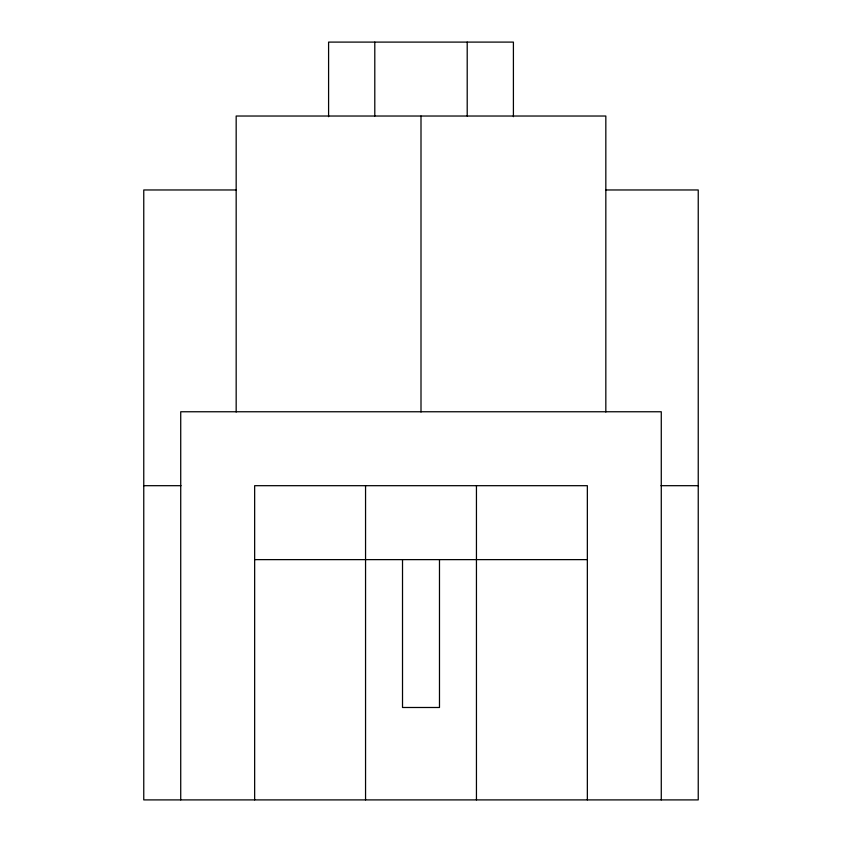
<?xml version="1.0" encoding="UTF-8"?>
<svg xmlns="http://www.w3.org/2000/svg" width="842" height="842" viewBox="0 0 842 842"><rect width="100%" height="100%" fill="white"/><g stroke="black" fill="none" stroke-linecap="round" stroke-linejoin="round"><path stroke-width="1.26" d="M236.423 189.966L143.761 189.966L143.761 799.9L698.239 799.9L698.239 189.966L605.83 189.966M143.761 485.687L181.03 485.687M660.97 485.687L698.239 485.687M254.652 559.625L587.348 559.625M661.275 799.9L661.275 411.759L180.725 411.759L180.725 799.9M605.83 412.022L605.83 116.028L236.17 116.028L236.17 412.022M587.348 799.9L587.348 485.687L254.652 485.687L254.652 799.9M513.409 116.691L513.409 42.1L328.59 42.1L328.59 116.691M476.446 485.687L476.446 799.9M467.205 42.1L467.205 116.028M439.482 559.625L439.482 707.49L402.518 707.49L402.518 559.625M421 116.028L421 412.022M374.795 42.1L374.795 116.028M365.554 485.687L365.554 799.9"/></g></svg>
